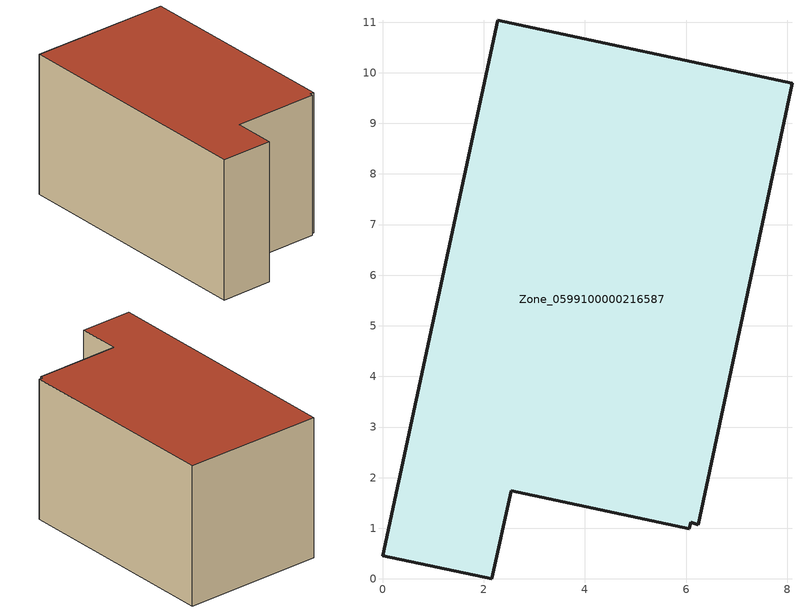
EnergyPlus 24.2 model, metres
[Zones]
Zone_0599100000216587
 floor ground (C_G): 2.28,11.04 8.09,9.79 6.24,1.07 6.09,1.12 6.06,0.99 2.54,1.74 2.16,0 0,0.46 z0
 wall outside (C_F): 8.09,9.79 2.28,11.04 0,0.46 2.16,0 2.54,1.74 6.06,0.99 6.09,1.12 6.24,1.07 8.09,9.79 z0:5.98
 roof outside (C_R): 6.24,1.07 8.09,9.79 2.28,11.04 0,0.46 2.16,0 2.54,1.74 6.06,0.99 6.09,1.12 z5.98
[BUILDING]
Pand.0599100000216587: North Axis=0; Terrain=City; Loads Convergence Tolerance Value=0.04; Temperature Convergence Tolerance Value=0.4; Solar Distribution=FullExterior; Maximum Number of Warmup Days=25; Minimum Number of Warmup Days=1
[Site:Location]
Rotterdam.The.Hague.AP_ZH_NLD Design_Conditions: Latitude=51.96; Longitude=4.45; Time Zone=1; Elevation=-4.5
[SITE:GROUNDTEMPERATURE:BUILDINGSURFACE]
18, 18, 18, 18, 18, 18, 18, 18, 18, 18, 18, 18
[MATERIAL] Thermal Absorptance=0.9; Solar Absorptance=0.7; Visible Absorptance=0.7
Name | Roughness | Thickness | Conductivity | Density | Specific Heat
G.TC.1975-1991 | MediumSmooth | 0.15 | 0.288461 | 540 | 1210
F.TC.1975-1991 | Rough | 0.3 | 0.230769 | 1920 | 840
R.TC.1975-1991 | MediumRough | 0.2 | 0.153846 | 1500 | 1000
[CONSTRUCTION]
C_G: G.TC.1975-1991
C_F: F.TC.1975-1991
C_R: R.TC.1975-1991
[ZONE]
Zone_0599100000216587: Type=1; Multiplier=1; Ceiling Height=Autocalculate; Volume=Autocalculate; Floor Area=autocalculate; Part of Total Floor Area=Yes
[ZONEINFILTRATION:DESIGNFLOWRATE]
Infil_Zone_0599100000216587: Zone or ZoneList or Space or SpaceList=Zone_0599100000216587; Schedule=AlwaysOn; Design Flow Rate Calculation Method=Flow/Area; Flow Rate per Floor Area=0.003; Constant Term Coefficient=1; Temperature Term Coefficient=0; Velocity Term Coefficient=0; Velocity Squared Term Coefficient=0
[HVACTEMPLATE:ZONE:IDEALLOADSAIRSYSTEM]
Zone_0599100000216587: Maximum Heating Supply Air Temperature=50; Minimum Cooling Supply Air Temperature=13; Maximum Heating Supply Air Humidity Ratio=0.0156; Minimum Cooling Supply Air Humidity Ratio=0.0077; Heating Limit=NoLimit; Cooling Limit=NoLimit; Dehumidification Control Type=ConstantSensibleHeatRatio; Cooling Sensible Heat Ratio=0.7; Dehumidification Setpoint=60; Humidification Control Type=None; Humidification Setpoint=30; Outdoor Air Method=None; Outdoor Air Flow Rate per Person=0.00944; Outdoor Air Flow Rate per Zone Floor Area=0; Outdoor Air Flow Rate per Zone=0; Demand Controlled Ventilation Type=None; Outdoor Air Economizer Type=NoEconomizer; Heat Recovery Type=None; Sensible Heat Recovery Effectiveness=0.7; Latent Heat Recovery Effectiveness=0.65
[ZONECONTROL:THERMOSTAT]
ThermostatControl_Zone_0599100000216587: Zone or ZoneList=Zone_0599100000216587; Control Type Schedule=DualSetpointControlType; Control 1=Thermostat_Zone_0599100000216587; Temperature Difference Between Cutout And Setpoint=0
[THERMOSTATSETPOINT:DUALSETPOINT]
Thermostat_Zone_0599100000216587: Heating Setpoint Temperature Schedule=HeatingSetpoint_Zone_0599100000216587; Cooling Setpoint Temperature Schedule=CoolingSetpoint_Zone_0599100000216587
[SCHEDULE:COMPACT]
HeatingSetpoint_Zone_0599100000216587: Through: 12/31, For: AllDays, Until: 24:00, 21
CoolingSetpoint_Zone_0599100000216587: Through: 12/31, For: AllDays, Until: 24:00, 24
DualSetpointControlType: Through: 12/31, For: AllDays, Until: 24:00, 4
AlwaysOn: Through: 12/31, For: AllDays, Until: 24:00, 1
